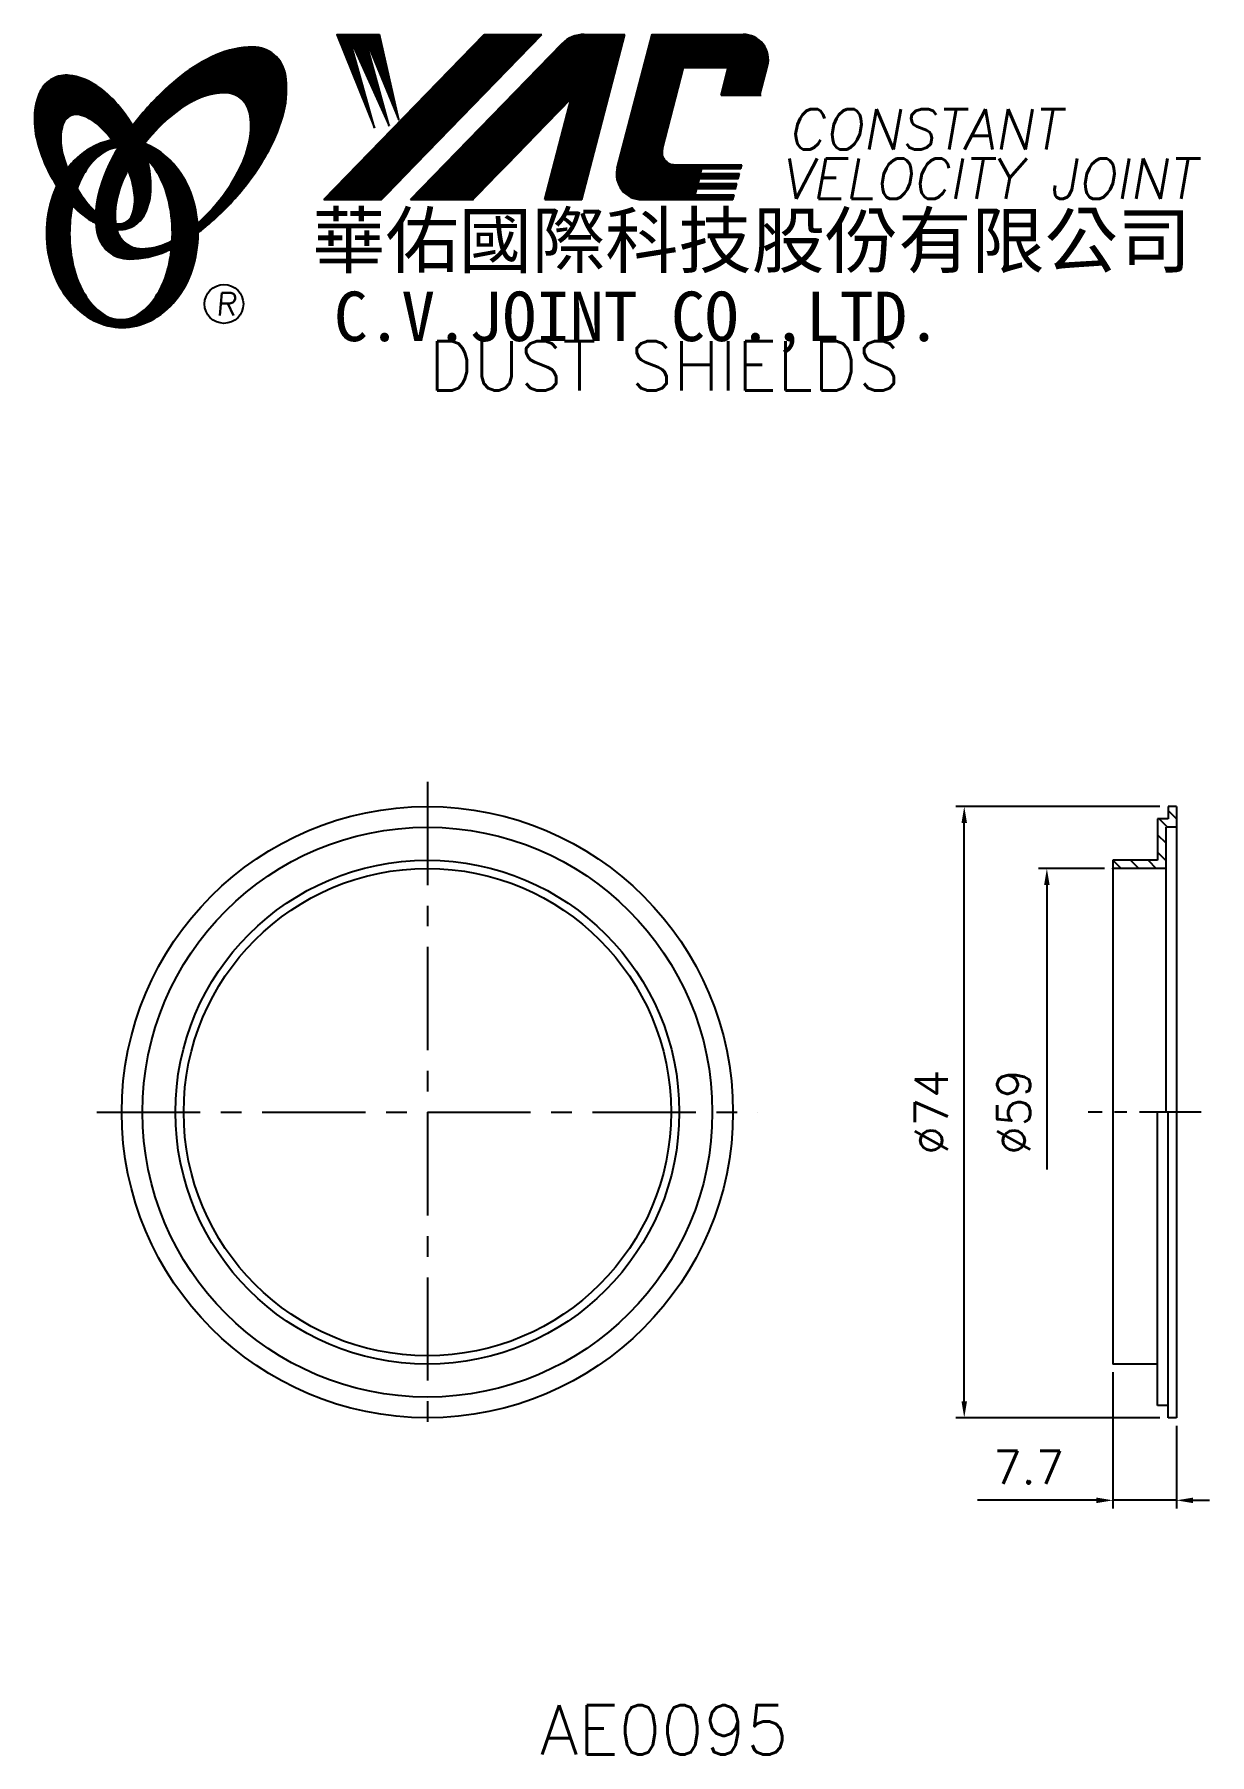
# Model space of a CAD drawing. Extents: x 88 to 230, y -3 to 206.
import ezdxf
from ezdxf.enums import TextEntityAlignment as Align

# ---------------------------------------------------------------- set-up
doc = ezdxf.new("R2010")
doc.units = 0
doc.header["$LTSCALE"] = 10
doc.header["$MEASUREMENT"] = 0
doc.linetypes.add('CENTER', pattern=[2, 1.25, -0.25, 0.25, -0.25])
doc.layers.get('0').update_dxf_attribs({"linetype": 'CONTINUOUS'})
doc.layers.get('DEFPOINTS').update_dxf_attribs({"linetype": 'CONTINUOUS'})
doc.layers.add('4', color=4, linetype='CONTINUOUS')
doc.styles.add('CHINA', font='KAIU.TTF')
doc.styles.add('ITALICC', font='simplex.shx')
doc.dimstyles.new('STANDARD$0', dxfattribs={"dimtxt": 4, "dimasz": 2, "dimexe": 1, "dimexo": 1, "dimgap": 2, "dimtad": 1, "dimdec": 4, "dimzin": 10, "dimtxsty": 'ITALICC', "dimcen": 2, "dimclrd": 5, "dimclre": 5, "dimclrt": 18, "dimaunit": 1, "dimazin": 3, "dimtp": 0.1, "dimtfac": 0.7, "dimtdec": 4, "dimtmove": 0, "dimatfit": 3, "dimtolj": 1, "dimtzin": 10})
pattern_1 = [(45, (-11.162585, -1.758615), (-0.00883883476, 0.00883883476), [])]
pattern_2 = [(45, (157.427961, -38.063024), (-0.00727476112, 0.00727476112), [])]

# ---------------------------------------------------------------- blocks, each defined once
blk = doc.blocks.new('*D14')
at = {"color": 5, "linetype": 'BYBLOCK'}
for p, q in [((218.44, 43.68), (218.44, 27.18)), ((226.14, 37.18), (226.14, 27.18)), ((216.44, 28.18), (202.06, 28.18)), ((226.14, 28.18), (218.44, 28.18)), ((228.14, 28.18), (230.14, 28.18))]:
    blk.add_line(p, q, dxfattribs=at)
for points in [[(216.44, 28.51), (216.44, 27.84), (218.44, 28.18)], [(228.14, 28.51), (228.14, 27.84), (226.14, 28.18)]]:
    blk.add_solid(points, dxfattribs=at)
at = {"layer": 'DEFPOINTS', "color": 0, "linetype": 'BYBLOCK'}
for p in [(218.44, 44.68), (226.14, 38.18), (218.44, 28.18)]:
    blk.add_point(p, dxfattribs=at)
at = {"color": 18, "linetype": 'BYBLOCK', "insert": (208.25, 32.18), "char_height": 4, "attachment_point": 5, "style": 'ITALICC'}
blk.add_mtext('\\A1;7.7', dxfattribs=at)
blk = doc.blocks.new('*D15')
at = {"color": 5, "linetype": 'BYBLOCK'}
for p, q in [((217.44, 104.68), (209.44, 104.68)), ((210.44, 102.68), (210.44, 68.23))]:
    blk.add_line(p, q, dxfattribs=at)
blk.add_solid([(210.11, 102.68), (210.78, 102.68), (210.44, 104.68)], dxfattribs=at)
at = {"layer": 'DEFPOINTS', "color": 0, "linetype": 'BYBLOCK'}
for p in [(210.44, 104.68), (218.44, 104.68), (218.44, 45.68)]:
    blk.add_point(p, dxfattribs=at)
at = {"color": 18, "linetype": 'BYBLOCK', "insert": (206.44, 75.18), "char_height": 4, "attachment_point": 5, "rotation": 90, "style": 'ITALICC'}
blk.add_mtext('\\A1;∅59', dxfattribs=at)
blk = doc.blocks.new('*D16')
at = {"color": 5, "linetype": 'BYBLOCK'}
for p, q in [((224.14, 112.18), (199.44, 112.18)), ((200.44, 40.18), (200.44, 110.18)), ((224.14, 38.18), (199.44, 38.18))]:
    blk.add_line(p, q, dxfattribs=at)
for points in [[(200.11, 110.18), (200.78, 110.18), (200.44, 112.18)], [(200.11, 40.18), (200.78, 40.18), (200.44, 38.18)]]:
    blk.add_solid(points, dxfattribs=at)
at = {"layer": 'DEFPOINTS', "color": 0, "linetype": 'BYBLOCK'}
for p in [(200.44, 112.18), (225.14, 112.18), (225.14, 38.18)]:
    blk.add_point(p, dxfattribs=at)
at = {"color": 18, "linetype": 'BYBLOCK', "insert": (196.44, 75.18), "char_height": 4, "attachment_point": 5, "rotation": 90, "style": 'ITALICC'}
blk.add_mtext('\\A1;∅74', dxfattribs=at)

msp = doc.modelspace()

# ---------------------------------------------------------------- hatches: boundary and pattern name
at = {"layer": '4', "linetype": 'CONTINUOUS'}
h = msp.add_hatch(dxfattribs=at)
h.set_pattern_fill('ANSI31', color=5, scale=0.082305, style=0)
h.set_pattern_definition([(45, (-11.162585, -1.758615), (-0.00727476112, 0.00727476112), [])])
h.paths.add_polyline_path([(110.87289, 198.60989, -0.172879177), (112.81436, 197.95132, -0.172879177), (113.90165, 196.21327, -0.104527385), (113.92943, 192.88508, -0.065680101), (112.7599, 189.48313, -0.051823203), (110.31949, 185.64074, -0.044272532), (107.64451, 182.8144, -0.020203161), (107.6981, 181.67648, 0.006517006), (108.10265, 181.98856, 0.049863361), (112.65607, 186.40162, 0.049863361), (116.24571, 191.62879, 0.063682799), (118.06675, 196.25613, 0.103597411), (118.25605, 200.8401, 0.177892575), (116.90744, 203.21038, 0.177892575), (114.34505, 204.14371, 0.103597411), (109.85725, 203.19066, 0.063682799), (105.59951, 200.62159, 0.049863361), (101.04609, 196.20853, 0.016070017), (99.77539, 194.60221, -0.007061632), (100.02267, 194.16518, -0.031648676), (100.97526, 192.12861, -0.008069351), (101.40716, 192.69292, -0.051823203), (104.58554, 195.95137, -0.065680101), (107.62747, 197.87173, -0.104527385)])
h.paths.add_polyline_path([(97.79722, 185.44857, -0.065680101), (98.96675, 188.85053, -0.006063428), (99.21069, 189.32554, 0.027613469), (98.48385, 190.91361, 0.017011252), (97.95043, 191.84859, 0.007829282), (97.45645, 190.98136, 0.063682799), (95.63541, 186.35402, 0.103597411), (95.44611, 181.77004, 0.177892575), (96.79471, 179.39977, 0.177892575), (99.3571, 178.46644, 0.103597411), (103.8449, 179.41949, 0.008811776), (104.47187, 179.70956, 0.013922709), (104.54919, 180.67937, -0.009086703), (104.09918, 180.46193, -0.104527385), (100.85376, 179.72376, -0.172879177), (98.91229, 180.38233, -0.172879177), (97.82499, 182.12038, -0.104527385)])
h = msp.add_hatch(dxfattribs=at)
h.set_pattern_fill('ANSI31', color=5, scale=0.1, style=0)
h.set_pattern_definition(pattern_1)
h.paths.add_polyline_path([(149.29612, 205.67237), (142.33881, 205.67237), (122.92221, 185.66861), (129.87951, 185.66861)])
h.paths.add_polyline_path([(152.84301, 197.9068), (149.66264, 185.66861), (154.14362, 185.66861), (159.34206, 205.67237), (154.44533, 205.67237, 0.202785967), (151.71126, 204.51595), (133.41713, 185.66861), (140.96404, 185.66861)])
h.paths.add_polyline_path([(166.47012, 201.67395), (171.86384, 201.67395), (170.99482, 198.32994), (175.71164, 198.32994), (176.62836, 201.8575, 0.490800957), (173.67816, 205.67237), (162.64384, 205.67237), (158.43679, 189.48348, 0.490800957), (161.38699, 185.66861), (172.4213, 185.66861), (172.57575, 186.26292), (167.85893, 186.26292), (168.0523, 187.00701), (172.76912, 187.00701), (172.92767, 187.61714), (168.21085, 187.61714), (168.3721, 188.23761), (173.08892, 188.23761), (173.2451, 188.8386), (168.52828, 188.8386), (168.68508, 189.44198), (173.4019, 189.44198), (173.51863, 189.89117), (165.37888, 189.89117, -0.490800957), (163.90378, 191.79861)])
h = msp.add_hatch(dxfattribs=at)
h.set_pattern_fill('ANSI31', color=1, scale=0.1, style=0)
h.set_pattern_definition(pattern_1)
h.paths.add_polyline_path([(129.65418, 205.67237), (124.47686, 205.67237), (129.04762, 194.36863), (125.98168, 205.32661), (130.81642, 194.60429), (127.86841, 205.32661), (131.99563, 195.31125)])
h = msp.add_hatch(dxfattribs=at)
h.set_pattern_fill('ANSI31', color=3, scale=0.082305, style=0)
h.set_pattern_definition(pattern_2)
h.paths.add_polyline_path([(95.07638, 199.66073, 0.106488277), (92.1345, 200.6993, 0.158297415), (90.0443, 200.30425, 0.158297415), (88.58497, 198.75657, 0.106488277), (87.87416, 195.7188, 0.071723199), (88.29221, 192.40584, 0.058080454), (89.83719, 188.59046, 0.058080454), (92.21824, 185.23266, 0.071723199), (94.78348, 183.09491, 0.020895977), (95.32366, 182.79292, -0.030777155), (95.30775, 184.16914, -0.042059526), (94.2114, 185.3319, -0.04691039), (92.59223, 187.81305, -0.04691039), (91.46395, 190.55254, -0.060581117), (91.06185, 192.8146, -0.10187153), (91.37347, 194.90281, -0.185892489), (92.15356, 195.79445, -0.185892489), (93.33021, 195.93257, -0.10187153), (95.22786, 195.00703, -0.060581117), (96.86469, 193.39476, -0.04691039), (98.48385, 190.91361, -0.04691039), (99.61213, 188.17413, -0.060581117), (100.01423, 185.91206, -0.10187153), (99.70261, 183.82386, -0.185892489), (98.92252, 182.93222, -0.185892489), (97.74588, 182.7941, -0.002013383), (97.70508, 182.80472, 0.021593804), (97.82499, 182.12038, 0.006477741), (97.843, 182.04335, 0.14950097), (99.81555, 182.45138, 0.158297415), (101.27489, 183.99907, 0.106488277), (101.9857, 187.03684, 0.071723199), (101.56765, 190.3498, 0.058080454), (100.02267, 194.16518, 0.058080454), (97.64162, 197.52297, 0.071723199)])
h = msp.add_hatch(dxfattribs=at)
h.set_pattern_fill('ANSI31', color=1, scale=0.082305, style=0)
h.set_pattern_definition(pattern_2)
h.paths.add_polyline_path([(96.17001, 191.33728, -0.120168026), (97.8618, 191.99067, 0.016865385), (97.26204, 192.87341, 0.076648372), (95.10581, 192.15449, 0.104809576), (92.02136, 189.64139, 0.005838257), (91.85441, 189.42919, 0.028089978), (92.59223, 187.81305, 0.014237292), (93.03436, 187.02801, -0.045767751), (93.95954, 188.96485, -0.106890197)])
h.paths.add_polyline_path([(92.13864, 181.58266, -0.048711043), (92.46874, 184.963, -0.007865741), (92.21824, 185.23266, -0.037695478), (90.58236, 187.35142, 0.03042545), (90.05703, 186.04745, 0.080710289), (89.3316, 181.58266, 0.080710289), (90.05703, 177.11787, 0.089265679), (92.02136, 173.52393, 0.104809576), (95.10581, 171.01083, 0.11926607), (98.515, 170.18589, 0.11926607), (101.9242, 171.01083, 0.104809576), (105.00865, 173.52393, 0.089265679), (106.97297, 177.11787, 0.080710289), (107.69841, 181.58266, 0.080710289), (106.97297, 186.04745, 0.089265679), (105.00865, 189.64139, 0.104809576), (101.9242, 192.15449, 0.025513357), (101.23096, 192.46724, 0.004818181), (100.97526, 192.12861, -0.023722145), (101.51647, 190.53186, -0.065307489), (102.75165, 188.96485, -0.073950765), (104.0641, 185.76712, -0.060532391), (104.57256, 181.58266, -0.060532391), (104.0641, 177.3982, -0.073950765), (102.75165, 174.20047, -0.106890197), (100.54119, 171.82804, -0.153118262), (98.3556, 171.14266, -0.153118262), (96.17001, 171.82804, -0.106890197), (93.95954, 174.20047, -0.073950765), (92.64709, 177.3982, -0.060532391)])
h = msp.add_hatch(dxfattribs=at)
h.set_pattern_fill('ANSI31', color=5, scale=12, angle=90, style=0)
h.set_pattern_definition([(135, (0.7225, -9.6438), (-1.06066, -1.06066), [])])
h.paths.add_polyline_path([(224.84417, 104.67828), (224.84417, 109.67828), (226.14417, 109.67828), (226.14417, 112.17828), (225.14417, 112.17828), (225.14417, 110.67828), (223.84417, 110.67828), (223.84417, 105.67828), (218.44417, 105.67828), (218.44417, 104.67828)])

# ---------------------------------------------------------------- linework, layer by layer
at = {"layer": '4', "color": 5, "linetype": 'CONTINUOUS'}
for p, q in [((122.92221, 185.66861), (142.33881, 205.67237)), ((129.87951, 185.66861), (149.29612, 205.67237)), ((133.41713, 185.66861), (151.71126, 204.51595)), ((142.33881, 205.67237), (149.29612, 205.67237)), ((154.14362, 185.66861), (159.34206, 205.67237)), ((154.44533, 205.67237), (159.34206, 205.67237)), ((158.43679, 189.48348), (162.64384, 205.67237)), ((162.64384, 205.67237), (173.67816, 205.67237)), ((163.90378, 191.79861), (166.47012, 201.67395)), ((166.47012, 201.67395), (171.86384, 201.67395)), ((170.99482, 198.32994), (171.86384, 201.67395)), ((175.71164, 198.32994), (176.62836, 201.8575)), ((140.96404, 185.66861), (152.84301, 197.9068)), ((149.66264, 185.66861), (152.84301, 197.9068)), ((170.99482, 198.32994), (175.86207, 198.32994)), ((165.37888, 189.89117), (173.51863, 189.89117)), ((173.4019, 189.44198), (173.51863, 189.89117)), ((168.21085, 187.61714), (168.3721, 188.23761)), ((168.21085, 187.61714), (172.92767, 187.61714)), ((168.3721, 188.23761), (173.08892, 188.23761)), ((168.52828, 188.8386), (168.68508, 189.44198)), ((168.52828, 188.8386), (173.2451, 188.8386)), ((168.68508, 189.44198), (173.4019, 189.44198)), ((172.76912, 187.00701), (172.92767, 187.61714)), ((173.08892, 188.23761), (173.2451, 188.8386)), ((122.92221, 185.66861), (129.87951, 185.66861)), ((133.41713, 185.66861), (140.96404, 185.66861)), ((149.66264, 185.66861), (154.14362, 185.66861)), ((161.38699, 185.66861), (172.4213, 185.66861)), ((167.85893, 186.26292), (168.0523, 187.00701)), ((167.85893, 186.26292), (172.57575, 186.26292)), ((168.0523, 187.00701), (172.76912, 187.00701)), ((172.4213, 185.66861), (172.57575, 186.26292))]:
    msp.add_line(p, q, dxfattribs=at)
at = {"layer": '4', "color": 1, "linetype": 'CONTINUOUS'}
for p, q in [((124.47686, 205.67237), (129.04762, 194.36863)), ((124.47686, 205.67237), (129.65418, 205.67237)), ((129.04762, 194.36863), (125.98168, 205.32661)), ((125.98168, 205.32661), (130.81642, 194.60429)), ((130.81642, 194.60429), (127.86841, 205.32661)), ((127.86841, 205.32661), (131.99563, 195.31125)), ((131.99563, 195.31125), (129.65418, 205.67237))]:
    msp.add_line(p, q, dxfattribs=at)
at = {"layer": '4', "color": 5, "linetype": 'CENTER'}
for p, q in [((135.44417, 115.17828), (135.44417, 35.17828)), ((95.44417, 75.17828), (175.44417, 75.17828))]:
    msp.add_line(p, q, dxfattribs=at)
at = {"layer": '4', "color": 7, "linetype": 'CONTINUOUS'}
for p, q in [((225.14417, 110.67828), (223.84417, 110.67828)), ((223.84417, 110.67828), (223.84417, 105.67828)), ((225.14417, 112.17828), (225.14417, 110.67828)), ((226.14417, 112.17828), (225.14417, 112.17828)), ((226.14417, 112.17828), (226.14417, 38.17828)), ((224.84417, 109.67828), (224.84417, 75.17828)), ((226.14417, 109.67828), (224.84417, 109.67828)), ((218.44417, 105.67828), (218.44417, 44.67828)), ((223.84417, 105.67828), (218.44417, 105.67828)), ((224.84417, 104.67828), (218.44417, 104.67828)), ((223.84417, 39.67828), (223.84417, 75.17828)), ((225.14417, 38.17828), (225.14417, 75.17828)), ((223.84417, 44.67828), (218.44417, 44.67828)), ((225.14417, 39.67828), (223.84417, 39.67828)), ((226.14417, 38.17828), (225.14417, 38.17828))]:
    msp.add_line(p, q, dxfattribs=at)
at = {"layer": '4', "color": 5, "linetype": 'CENTER', "ltscale": 0.6}
msp.add_line((229.14417, 75.17828), (215.44417, 75.17828), dxfattribs=at)
at = {"layer": '4', "color": 5, "linetype": 'CONTINUOUS'}
for points in [[(107.6981, 181.67648, 0.006517006), (108.10265, 181.98856, 0.049863361), (112.65607, 186.40162, 0.049863361), (116.24571, 191.62879, 0.063682799), (118.06675, 196.25613, 0.103597411), (118.25605, 200.8401, 0.177892575), (116.90744, 203.21038, 0.177892575), (114.34505, 204.14371, 0.103597411), (109.85725, 203.19066, 0.063682799), (105.59951, 200.62159, 0.049863361), (101.04609, 196.20853, 0.016070017), (99.77539, 194.60221)], [(107.64451, 182.8144, 0.044272532), (110.31949, 185.64074, 0.051823203), (112.7599, 189.48313, 0.065680101), (113.92943, 192.88508, 0.104527385), (113.90165, 196.21327, 0.172879177), (112.81436, 197.95132, 0.172879177), (110.87289, 198.60989, 0.104527385), (107.62747, 197.87173, 0.065680101), (104.58554, 195.95137, 0.051823203), (101.40716, 192.69292, 0.008069351), (100.97526, 192.12861)], [(97.95043, 191.84859, 0.007829282), (97.45645, 190.98136, 0.063682799), (95.63541, 186.35402, 0.103597411), (95.44611, 181.77004, 0.177892575), (96.79471, 179.39977, 0.177892575), (99.3571, 178.46644, 0.103597411), (103.8449, 179.41949, 0.008811776), (104.47187, 179.70956, 0.008811776)], [(99.21069, 189.32554, 0.006063428), (98.96675, 188.85053, 0.065680101), (97.79722, 185.44857, 0.104527385), (97.82499, 182.12038, 0.172879177), (98.91229, 180.38233, 0.172879177), (100.85376, 179.72376, 0.104527385), (104.09918, 180.46193, 0.009086703), (104.54919, 180.67937, 0.009086703)]]:
    msp.add_lwpolyline(points, format="xyb", dxfattribs=at)
at = {"layer": '4', "color": 3, "linetype": 'CONTINUOUS'}
for points in [[(97.843, 182.04335, 0.14950097), (99.81555, 182.45138, 0.158297415), (101.27489, 183.99907, 0.106488277), (101.9857, 187.03684, 0.071723199), (101.56765, 190.3498, 0.058080454), (100.02267, 194.16518, 0.058080454), (97.64162, 197.52297, 0.071723199), (95.07638, 199.66073, 0.106488277), (92.1345, 200.6993, 0.158297415), (90.0443, 200.30425, 0.158297415), (88.58497, 198.75657, 0.106488277), (87.87416, 195.7188, 0.071723199), (88.29221, 192.40584, 0.058080454), (89.83719, 188.59046, 0.058080454), (92.21824, 185.23266, 0.071723199), (94.78348, 183.09491, 0.020895977), (95.32366, 182.79292, 0.020895977)], [(97.70508, 182.80472, 0.002013383), (97.74588, 182.7941, 0.185892489), (98.92252, 182.93222, 0.185892489), (99.70261, 183.82386, 0.10187153), (100.01423, 185.91206, 0.060581117), (99.61213, 188.17413, 0.04691039), (98.48385, 190.91361, 0.04691039), (96.86469, 193.39476, 0.060581117), (95.22786, 195.00703, 0.10187153), (93.33021, 195.93257, 0.185892489), (92.15356, 195.79445, 0.185892489), (91.37347, 194.90281, 0.10187153), (91.06185, 192.8146, 0.060581117), (91.46395, 190.55254, 0.04691039), (92.59223, 187.81305, 0.04691039), (94.2114, 185.3319, 0.042059526), (95.30775, 184.16914, 0.042059526)]]:
    msp.add_lwpolyline(points, format="xyb", dxfattribs=at)
at = {"layer": '4', "color": 1, "linetype": 'CONTINUOUS'}
for points in [[(90.58236, 187.35142, 0.03042545), (90.05703, 186.04745, 0.080710289), (89.3316, 181.58266, 0.080710289), (90.05703, 177.11787, 0.089265679), (92.02136, 173.52393, 0.104809576), (95.10581, 171.01083, 0.11926607), (98.515, 170.18589, 0.11926607), (101.9242, 171.01083, 0.104809576), (105.00865, 173.52393, 0.089265679), (106.97297, 177.11787, 0.080710289), (107.69841, 181.58266, 0.080710289), (106.97297, 186.04745, 0.089265679), (105.00865, 189.64139, 0.104809576), (101.9242, 192.15449, 0.025513357), (101.23096, 192.46724, 0.025513357)], [(97.26204, 192.87341, 0.076648372), (95.10581, 192.15449, 0.104809576), (92.02136, 189.64139, 0.005838257), (91.85441, 189.42919, 0.005838257)], [(97.8618, 191.99067, 0.120168026), (96.17001, 191.33728, 0.106890197), (93.95954, 188.96485, 0.045767751), (93.03436, 187.02801, 0.045767751)], [(92.46874, 184.963, 0.048711043), (92.13864, 181.58266, 0.060532391), (92.64709, 177.3982, 0.073950765), (93.95954, 174.20047, 0.106890197), (96.17001, 171.82804, 0.153118262), (98.3556, 171.14266, 0.153118262), (100.54119, 171.82804, 0.106890197), (102.75165, 174.20047, 0.073950765), (104.0641, 177.3982, 0.060532391), (104.57256, 181.58266, 0.060532391), (104.0641, 185.76712, 0.073950765), (102.75165, 188.96485, 0.065307489), (101.51647, 190.53186)]]:
    msp.add_lwpolyline(points, format="xyb", dxfattribs=at)
at = {"layer": '4', "color": 5, "linetype": 'CONTINUOUS'}
msp.add_circle((110.81924, 173.03694), 2.35282, dxfattribs=at)
at = {"layer": '4', "color": 7, "linetype": 'CONTINUOUS'}
for radius in [37, 34.5, 30.5, 29.5]:
    msp.add_circle((135.44417, 75.17828), radius, dxfattribs=at)
at = {"layer": '4', "color": 5, "linetype": 'CONTINUOUS'}
for centre, radius, start, end in [((154.44533, 201.86213), 3.81024, 90, 135.8533387), ((173.67816, 202.62418), 3.04819, 345.4326059, 90), ((165.37888, 191.41527), 1.5241, 165.4326059, 270), ((161.38699, 188.7168), 3.04819, 165.4326059, 270)]:
    msp.add_arc(centre, radius, start, end, dxfattribs=at)
at = {"layer": '4', "color": 7, "linetype": 'CONTINUOUS'}
msp.add_point((218.44417, 104.67828), dxfattribs=at)

# ---------------------------------------------------------------- texts
at = {"layer": '4', "color": 5, "linetype": 'CONTINUOUS', "style": 'ITALICC'}
for s, height, oblique, p in [('CONSTANT', 4.9, 10, (179.07102, 191.73908)), ('VELOCITY JOINT', 4.9, 10, (178.19279, 185.74369)), ('R', 2.75625, 5, (109.86056, 171.62734))]:
    msp.add_text(s, height=height, dxfattribs=dict(at, oblique=oblique)).set_placement(p)
at = {"layer": '4', "color": 7, "linetype": 'CONTINUOUS', "style": 'CHINA'}
for s, height, p in [('華佑國際科技股份有限公司', 6.5, (121.50885, 177.47876)), ('C.V.JOINT CO.,LTD.', 6, (124.13749, 168.53254))]:
    msp.add_text(s, height=height, dxfattribs=at).set_placement(p)
at = {"layer": '4', "color": 18, "linetype": 'CONTINUOUS', "style": 'ITALICC'}
for s, p in [('DUST SHIELDS', (164.14021, 162.53972)), ('AE0095', (164.14021, -2.60767))]:
    msp.add_text(s, height=6, dxfattribs=at).set_placement(p, align=Align.CENTER)

# ---------------------------------------------------------------- dimensions: what is measured, and where the dimension line sits
at = {"layer": '4', "color": 7, "linetype": 'CONTINUOUS'}
dim = msp.add_linear_dim(base=(200.44412, 112.17828), p1=(225.14417, 38.17828), p2=(225.14417, 112.17828), angle=90, text='%%C74', dimstyle='STANDARD$0', dxfattribs=at)
dim.commit()
dim.dimension.update_dxf_attribs({"geometry": '*D16', "text_midpoint": (196.44412, 75.17828)})
dim = msp.add_linear_dim(base=(210.44414, 104.67828), p1=(218.44417, 45.67828), p2=(218.44417, 104.67828), angle=90, text='%%C59', dimstyle='STANDARD$0', override={"dimcen": -2, "dimse1": 1, "dimsd1": 1}, dxfattribs=at)
dim.commit()
dim.dimension.update_dxf_attribs({"geometry": '*D15', "text_midpoint": (206.44414, 75.17828)})
dim = msp.add_linear_dim(base=(218.44417, 28.17833), p1=(226.14417, 38.17828), p2=(218.44417, 44.67828), text='7.7', dimstyle='STANDARD$0', dxfattribs=at)
dim.commit()
dim.dimension.update_dxf_attribs({"geometry": '*D14', "text_midpoint": (208.2537, 32.17833)})

doc.saveas('drawing.dxf')
